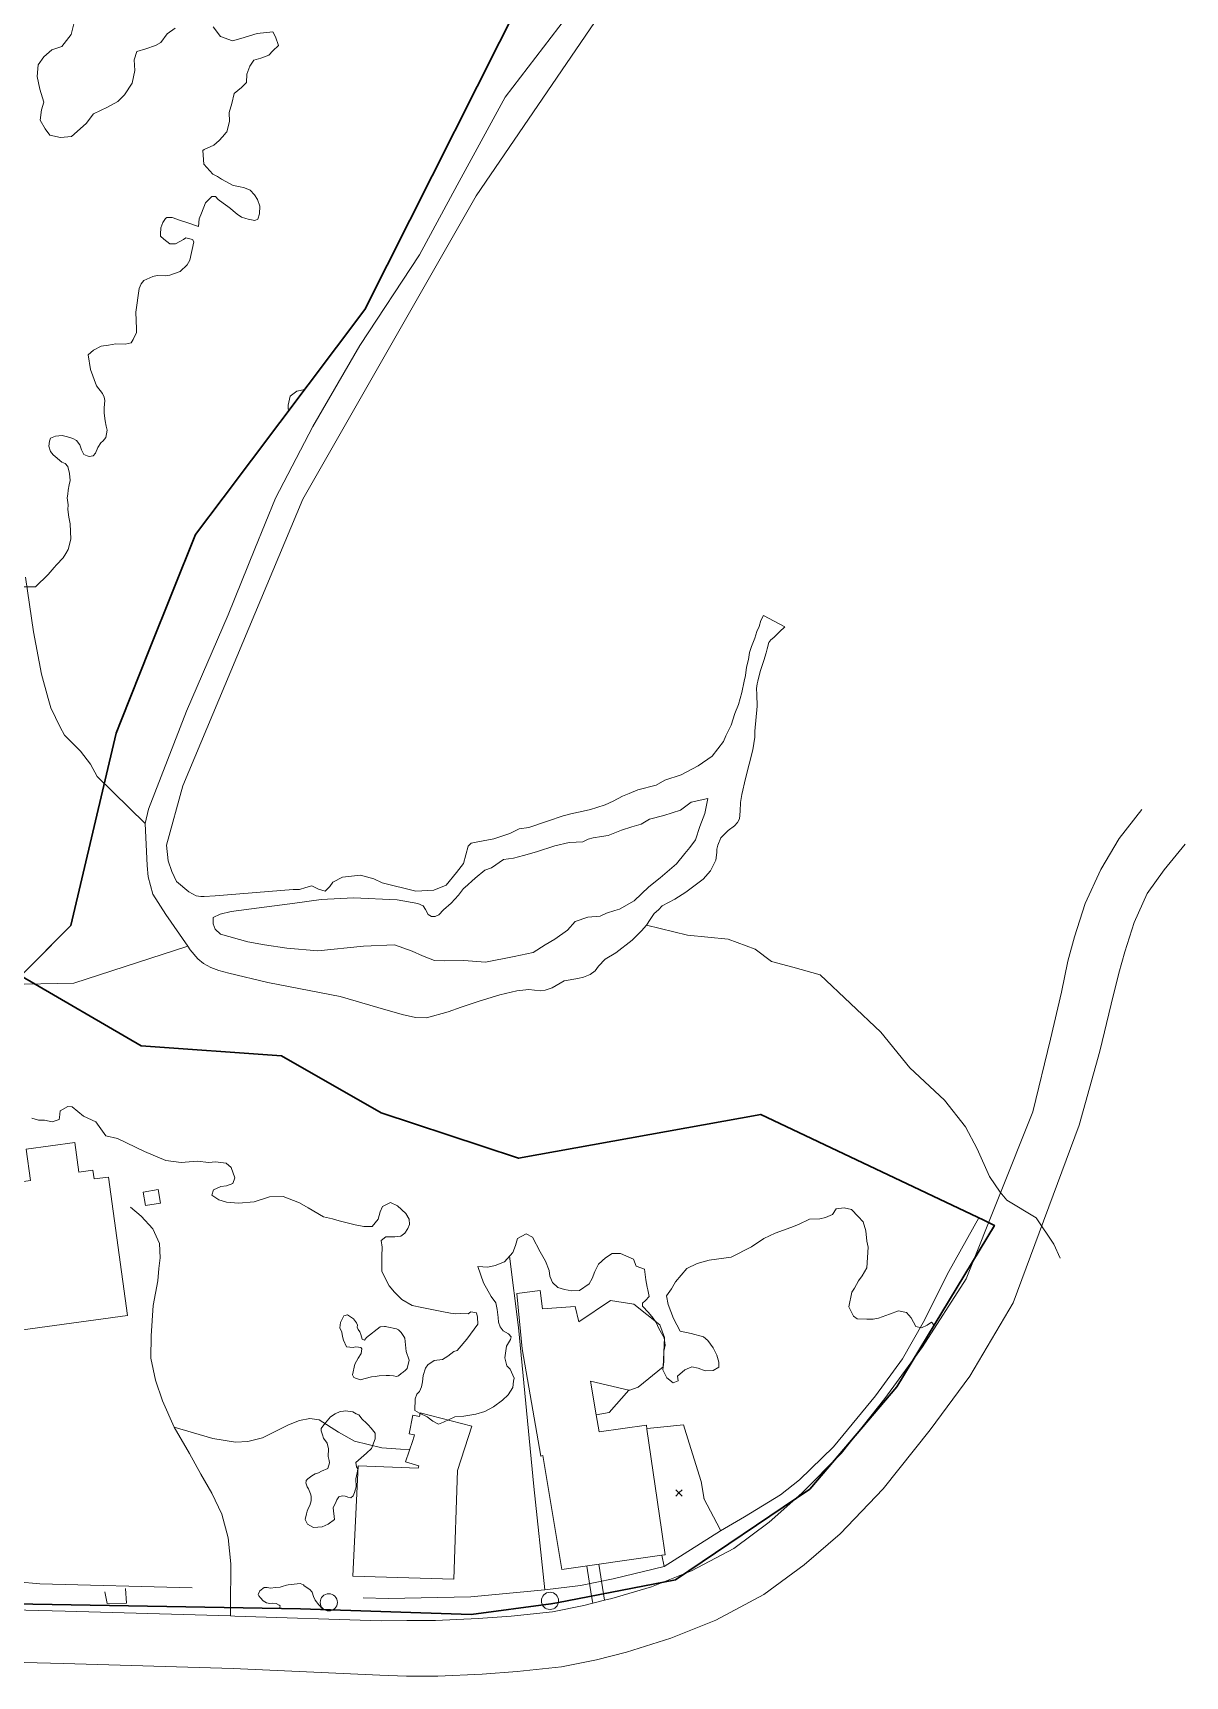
# Model space of a CAD drawing. Header units: metres. Extents: x 4652992 to 4879070, y 2074171 to 2309877.
# Drawn here: x 4653816.7 to 4653920.1, y 2306122.3 to 2306269.7 of the extents above; entities that cross this region are included whole.
import ezdxf

# ---------------------------------------------------------------- set-up
doc = ezdxf.new("R2010")
doc.units = ezdxf.units.M
doc.header["$MEASUREMENT"] = 0
doc.linetypes.add('DGN Style 2', pattern=[66.27138, 39.762828, -26.508552])
doc.linetypes.add('DGN Style 3', pattern=[92.779933, 66.271381, -26.508552])
doc.layers.get('0').update_dxf_attribs({"color": 4, "lineweight": 0})
for name, color, linetype, lineweight in [('Level 1', 2, 'Continuous', 0), ('Level 18', 5, 'Continuous', 0), ('Level 2', 6, 'Continuous', 0), ('Level 20', 30, 'DGN Style 3', 0), ('Level 30', 5, 'Continuous', 0), ('Level 31', 38, 'Continuous', 0), ('Level 35', 4, 'Continuous', 0), ('Level 37', 3, 'Continuous', 0), ('Level 38', 3, 'Continuous', 0), ('Level 40', 1, 'Continuous', 0), ('Level 47', 6, 'Continuous', 0), ('Level 54', 30, 'DGN Style 2', 0), ('Level 61', 4, 'Continuous', 0), ('Level 62', 4, 'Continuous', 0), ('Level 63', 3, 'Continuous', 0)]:
    doc.layers.add(name, color=color, linetype=linetype, lineweight=lineweight)
doc.layers.add('Limite', color=38, linetype='Continuous', lineweight=0, plot=False)

# ---------------------------------------------------------------- blocks, each defined once
blk = doc.blocks.new('POSTE')
at = {"color": 0, "linetype": 'ByBlock', "lineweight": -2}
blk.add_circle((0, 0), 0.770001, dxfattribs=at)
blk = doc.blocks.new('COTA')
at = {"color": 0, "linetype": 'ByBlock', "lineweight": -2, "ltscale": 10}
for p, q in [((0, 0), (-1.419522, -1.408457)), ((-1.408457, 1.419522), (0, 0)), ((1.419522, 1.408457), (0, 0)), ((0, 0), (1.408457, -1.419522))]:
    blk.add_line(p, q, dxfattribs=at)

msp = doc.modelspace()

# ---------------------------------------------------------------- linework, layer by layer
at = {"layer": 'Level 1'}
for points in [[(4653816.014712, 2306220.881716, 1406), (4653816.736513, 2306215.963503, 1405), (4653817.447085, 2306212.170901, 1404), (4653818.030703, 2306209.989321, 1403.56), (4653818.267885, 2306209.143313, 1403.1), (4653819.126101, 2306207.421694, 1403), (4653819.512697, 2306206.680117, 1402.58), (4653820.951723, 2306205.248476, 1402), (4653821.85248, 2306204.087282, 1401), (4653822.446474, 2306202.994692, 1400), (4653826.75168, 2306198.764818, 1397.7028), (4653826.753118, 2306198.763376, 1397.7027)], [(4653908.839407, 2306159.760284, 1399.9444), (4653908.295013, 2306161.010171, 1399.9444), (4653906.682303, 2306163.370703, 1399.9444), (4653904.06987, 2306164.948846, 1399.9444), (4653903.469045, 2306165.66618, 1399.9444), (4653902.515265, 2306167.098919, 1399.9444), (4653901.402682, 2306169.555108, 1399.8444), (4653900.363012, 2306171.548883, 1399.8444), (4653898.472268, 2306173.921934, 1399.6444), (4653895.367521, 2306176.839508, 1399.5444), (4653892.767707, 2306180.048137, 1399.4444), (4653887.328266, 2306185.176657, 1399.3444), (4653884.870163, 2306185.885999, 1399.2444), (4653882.935437, 2306186.384392, 1399.2444), (4653881.496566, 2306187.476293, 1399.1444), (4653879.047408, 2306188.376061, 1399.1444), (4653875.397787, 2306188.733965, 1399.1444), (4653871.740992, 2306189.64459, 1399.0676)], [(4653754.308291, 2306185.523501, 1417.32), (4653764.096499, 2306185.808474, 1417), (4653773.713076, 2306187.197329, 1416), (4653778.616701, 2306187.154116, 1415), (4653782.913088, 2306186.697329, 1414), (4653785.166872, 2306186.48633, 1413), (4653788.305117, 2306185.857729, 1412), (4653790.664675, 2306185.722475, 1411), (4653797.411501, 2306185.755923, 1410), (4653799.256533, 2306185.706911, 1409), (4653803.481509, 2306185.271487, 1408), (4653806.616274, 2306185.062929, 1407), (4653809.791689, 2306184.64551, 1406), (4653814.387881, 2306184.320681, 1405), (4653820.353884, 2306184.422732, 1402.22), (4653830.57625, 2306187.749748, 1397.84)]]:
    msp.add_polyline3d(points, dxfattribs=at)
at = {"layer": 'Level 18', "color": 30}
for points in [[(4653808.911863, 2306128.355648, 1407.2732), (4653819.556471, 2306128.092245, 1406.2732), (4653834.41233, 2306127.656418, 1405.493025), (4653834.789827, 2306127.645344, 1405.4732), (4653847.92042, 2306127.222497, 1404.9732), (4653850.230916, 2306127.241351, 1404.8732), (4653852.808565, 2306127.243348, 1404.7732), (4653856.613389, 2306127.413115, 1404.6732), (4653859.602547, 2306127.637222, 1404.5732), (4653863.298605, 2306128.022134, 1404.4732), (4653866.098404, 2306128.588597, 1404.3732), (4653866.904912, 2306128.790914, 1404.341123), (4653867.958066, 2306129.055103, 1404.299238), (4653868.612744, 2306129.219333, 1404.2732), (4653872.180385, 2306130.2516, 1404.1732), (4653875.76527, 2306131.69874, 1404.0732), (4653879.553796, 2306133.715375, 1403.8732), (4653882.730044, 2306136.062019, 1403.7732), (4653885.683561, 2306138.677146, 1403.6732), (4653889.225608, 2306142.264527, 1403.4732), (4653893.107266, 2306147.154388, 1403.3732), (4653896.504596, 2306151.795784, 1403.0732), (4653900.424065, 2306157.907611, 1402.8578), (4653906.409813, 2306172.901772, 1403.1236), (4653907.987554, 2306179.399761, 1403.3616), (4653908.973246, 2306183.633048, 1403.6333), (4653909.536314, 2306186.41919, 1403.8429), (4653910.14112, 2306188.583521, 1404.0167), (4653911.089791, 2306191.584309, 1404.3492), (4653912.496937, 2306194.64452, 1404.611), (4653914.131626, 2306197.428249, 1404.8301), (4653916.192527, 2306200.026789, 1405.0401)], [(4653920.063503, 2306196.917415, 1405.0401), (4653918.177673, 2306194.619675, 1404.8301), (4653916.668889, 2306192.467339, 1404.611), (4653915.482663, 2306189.887577, 1404.3492), (4653914.646385, 2306187.242306, 1404.0167), (4653914.109142, 2306185.319749, 1403.8429), (4653913.435855, 2306182.548456, 1403.6333), (4653912.414786, 2306178.342313, 1403.3616), (4653910.56397, 2306171.688631, 1403.1236), (4653904.6227, 2306155.748235, 1402.8578), (4653900.731668, 2306149.177581, 1403.0732), (4653897.196266, 2306144.347553, 1403.3732), (4653892.960672, 2306139.060327, 1403.4732), (4653889.096538, 2306135.034253, 1403.6732), (4653885.886143, 2306132.251445, 1403.7732), (4653882.264064, 2306129.575417, 1403.8732), (4653877.950727, 2306127.279424, 1404.0732), (4653873.913256, 2306125.649586, 1404.1732), (4653869.93208, 2306124.397555, 1404.2732), (4653867.230753, 2306123.719913, 1404.3732), (4653864.103655, 2306123.08723, 1404.4732), (4653860.115731, 2306122.671923, 1404.5732), (4653856.987885, 2306122.437418, 1404.6732), (4653853.009173, 2306122.259892, 1404.7732), (4653850.193599, 2306122.252079, 1404.8732), (4653847.791271, 2306122.348611, 1404.9732), (4653834.645276, 2306122.947562, 1405.4732), (4653819.429425, 2306123.39395, 1406.2732), (4653808.768599, 2306123.657754, 1407.2732)]]:
    msp.add_polyline3d(points, dxfattribs=at)
at = {"layer": 'Level 2'}
for points in [[(4653873.499697, 2306280.096499, 1395.32), (4653856.438479, 2306255.075075, 1396.12), (4653840.888918, 2306227.853884, 1396.84), (4653830.133913, 2306202.153933, 1397.56), (4653828.65729, 2306196.820498, 1397.72), (4653828.822512, 2306195.41852, 1397.72), (4653829.125674, 2306194.458681, 1397.74), (4653829.554079, 2306193.548891, 1397.78), (4653830.678286, 2306192.644106, 1397.84), (4653831.337282, 2306192.274294, 1397.84), (4653831.729311, 2306192.203921, 1397.84), (4653832.048708, 2306192.205691, 1397.84), (4653833.02112, 2306192.281496, 1397.84), (4653840.036928, 2306192.842287, 1397.84), (4653840.591874, 2306192.843507, 1397.8778), (4653841.159569, 2306193.027084, 1397.9056), (4653841.704958, 2306193.160516, 1397.9056), (4653842.287663, 2306192.868156, 1397.9056), (4653842.894174, 2306192.693812, 1397.9056), (4653843.318412, 2306193.11306, 1398.1425), (4653843.579777, 2306193.49844, 1398.2056), (4653844.439219, 2306193.951601, 1398.4056), (4653846.054846, 2306194.129731, 1398.5056), (4653847.271625, 2306193.800406, 1398.6056), (4653848.01573, 2306193.440357, 1398.6662), (4653848.026694, 2306193.440092, 1398.6676), (4653851.038014, 2306192.69117, 1398.7676), (4653852.655668, 2306192.78491, 1398.7676), (4653853.754274, 2306193.233053, 1398.9066), (4653854.694555, 2306194.360547, 1398.9676), (4653855.317679, 2306195.159755, 1398.9676), (4653855.715849, 2306196.737378, 1398.9676), (4653855.994795, 2306197.008136, 1398.9676), (4653856.60101, 2306197.118022, 1398.9676), (4653858.024226, 2306197.38414, 1398.9676), (4653859.474627, 2306197.878329, 1398.9676), (4653860.297031, 2306198.273632, 1398.9676), (4653861.162701, 2306198.416796, 1398.9676), (4653862.847936, 2306198.965856, 1399.0676), (4653864.266799, 2306199.438698, 1399.0676), (4653865.051245, 2306199.645991, 1399.0676), (4653865.793236, 2306199.796059, 1399.0676), (4653866.721558, 2306200.006367, 1399.0676), (4653867.26962, 2306200.191077, 1399.0676), (4653868.021702, 2306200.439917, 1399.0676), (4653868.742704, 2306200.762566, 1399.0676), (4653869.573415, 2306201.224407, 1399.0676), (4653870.188216, 2306201.449643, 1399.1676), (4653870.948371, 2306201.77721, 1399.2697), (4653872.586202, 2306202.211483, 1399.3676), (4653873.384763, 2306202.653702, 1399.4676), (4653874.848795, 2306203.137166, 1399.4676), (4653876.372371, 2306203.951828, 1399.4676), (4653877.62868, 2306204.801701, 1399.4676), (4653878.649006, 2306206.106502, 1399.4676), (4653878.863285, 2306206.616083, 1399.4676), (4653879.337625, 2306207.57637, 1399.4676), (4653879.643941, 2306208.628851, 1399.4676), (4653879.9841, 2306209.437292, 1399.4676), (4653880.278469, 2306210.50577, 1399.4676), (4653880.503772, 2306211.544978, 1399.4676), (4653880.602816, 2306212.037328, 1399.4676), (4653880.716081, 2306212.788173, 1399.5676), (4653880.870814, 2306213.48585, 1399.5676), (4653880.977842, 2306214.101676, 1399.5676), (4653881.148347, 2306214.643843, 1399.5676), (4653881.44115, 2306215.38597, 1399.6676), (4653881.628017, 2306215.984385, 1399.6676), (4653881.855336, 2306216.454571, 1399.6676), (4653882.001103, 2306216.972683, 1399.6676), (4653882.21943, 2306217.419834, 1399.6676), (4653884.130743, 2306216.396944, 1399.6676), (4653883.653699, 2306215.957915, 1399.6676), (4653883.143457, 2306215.461246, 1399.6676), (4653882.886263, 2306215.256306, 1399.6676), (4653882.703723, 2306214.993037, 1399.6676), (4653882.558688, 2306214.451614, 1399.5676), (4653882.463221, 2306214.084412, 1399.5676), (4653882.259841, 2306213.395525, 1399.5676), (4653881.92779, 2306212.389178, 1399.5676), (4653881.72028, 2306211.537515, 1399.4676), (4653881.670445, 2306211.289784, 1399.4676), (4653881.608132, 2306210.872621, 1399.4676), (4653881.632947, 2306210.351518, 1399.4676), (4653881.657675, 2306209.292872, 1399.4676), (4653881.441498, 2306207.036463, 1399.4676), (4653881.441407, 2306206.498833, 1399.4676), (4653881.279347, 2306205.370806, 1399.4676), (4653880.610609, 2306202.79824, 1399.4676), (4653880.278242, 2306201.360775, 1399.4676), (4653880.178466, 2306200.649824, 1399.4676), (4653880.132638, 2306199.884691, 1399.4676), (4653880.065857, 2306199.194825, 1399.3676), (4653879.891402, 2306198.864908, 1399.3676), (4653879.633907, 2306198.552095, 1399.3676), (4653879.052527, 2306198.133837, 1399.3676), (4653878.400488, 2306197.471855, 1399.3676), (4653878.146508, 2306196.819916, 1399.2676), (4653878.050888, 2306196.452119, 1399.2676), (4653878.034189, 2306196.154161, 1399.2676), (4653877.942628, 2306195.484096, 1399.2676), (4653877.464741, 2306194.50608, 1399.2676), (4653876.824201, 2306193.760821, 1399.1676), (4653876.092978, 2306193.243968, 1399.1676), (4653875.270313, 2306192.595201, 1399.1676), (4653874.288668, 2306191.984333, 1399.0676), (4653873.129372, 2306191.383292, 1399.0676), (4653872.796863, 2306191.021024, 1399.0676), (4653872.426976, 2306190.688002, 1399.0676), (4653872.061137, 2306190.160245, 1399.0676), (4653871.740992, 2306189.64459, 1399.0676), (4653871.292057, 2306189.133944, 1399.0676), (4653870.452422, 2306188.294515, 1399.0676), (4653868.989425, 2306187.152726, 1399.0676), (4653868.01483, 2306186.582198, 1398.9676), (4653867.432716, 2306185.947997, 1398.9676), (4653867.112505, 2306185.539915, 1398.9676), (4653866.675997, 2306185.198937, 1398.9676), (4653866.069222, 2306184.979321, 1398.9676), (4653865.570555, 2306184.866716, 1398.9676), (4653864.336417, 2306184.647288, 1398.9676), (4653863.255674, 2306184.008208, 1398.9676), (4653862.62814, 2306183.792884, 1398.9676), (4653862.187719, 2306183.754485, 1398.9676), (4653861.174132, 2306183.877543, 1398.9676), (4653860.085557, 2306183.735872, 1398.9676), (4653858.568935, 2306183.402377, 1398.9676), (4653856.72393, 2306182.834929, 1398.9676), (4653855.099131, 2306182.286685, 1398.9676), (4653853.946337, 2306181.859629, 1398.9676), (4653851.997886, 2306181.313733, 1398.9676), (4653851.009216, 2306181.345435, 1398.9676), (4653849.79515, 2306181.623262, 1398.7676), (4653847.631585, 2306182.264279, 1398.7676), (4653844.241741, 2306183.247637, 1398.6676), (4653838.838021, 2306184.2972, 1397.9676), (4653837.767519, 2306184.502688, 1397.84), (4653834.253725, 2306185.322329, 1397.84), (4653833.353701, 2306185.573122, 1397.84), (4653832.629275, 2306185.832522, 1397.84), (4653831.97748, 2306186.201113, 1397.84), (4653831.466494, 2306186.621279, 1397.84), (4653830.79468, 2306187.436098, 1397.84), (4653830.57625, 2306187.749748, 1397.84), (4653828.598879, 2306190.589113, 1397.84), (4653827.444887, 2306192.430483, 1397.84), (4653827.001711, 2306193.967898, 1397.84), (4653826.912722, 2306194.989077, 1397.84), (4653826.749697, 2306198.748293, 1397.7027), (4653826.752992, 2306198.762818, 1397.7027), (4653826.753118, 2306198.763376, 1397.7027), (4653827.041689, 2306200.035525, 1397.7027), (4653830.447695, 2306208.848086, 1397.3949), (4653834.200503, 2306217.483095, 1397.169), (4653836.595522, 2306223.416323, 1397.0286), (4653838.456484, 2306227.959109, 1396.9095), (4653841.798281, 2306234.392519, 1396.7363), (4653845.996279, 2306241.655276, 1396.5251), (4653851.353884, 2306249.798708, 1396.3168), (4653854.757509, 2306256.04529, 1396.0493), (4653859.05469, 2306263.945132, 1395.9126), (4653865.239077, 2306272.021303, 1395.6314)], [(4653854.865706, 2306192.343523, 1398.9056), (4653854.208648, 2306191.609913, 1398.9056), (4653853.528448, 2306191.001776, 1398.9056), (4653853.10443, 2306190.582216, 1398.9056), (4653852.77844, 2306190.408028, 1398.9056), (4653852.438698, 2306190.405701, 1398.9056), (4653852.136422, 2306190.58881, 1398.9056), (4653851.91594, 2306191.053312, 1398.7056), (4653851.688232, 2306191.365974, 1398.7056), (4653851.220669, 2306191.578037, 1398.7676), (4653849.350203, 2306191.899359, 1398.7676), (4653845.428882, 2306192.081661, 1398.5676), (4653842.533115, 2306191.943825, 1397.9676), (4653840.174685, 2306191.603884, 1397.84), (4653834.459475, 2306190.8725, 1397.84), (4653833.488711, 2306190.6225, 1397.84), (4653832.848513, 2306190.321474, 1397.84), (4653832.837527, 2306190.156924, 1397.84), (4653832.8407, 2306189.771914, 1397.84), (4653833.039309, 2306189.275698, 1397.84), (4653833.500124, 2306188.821902, 1397.84), (4653835.954714, 2306188.146914, 1397.84), (4653837.450686, 2306187.865114, 1397.84), (4653839.459902, 2306187.575686, 1397.84), (4653842.239427, 2306187.341541, 1397.9676), (4653846.323483, 2306187.753284, 1398.6676), (4653849.109193, 2306187.875371, 1398.7676), (4653850.717673, 2306187.317013, 1398.7676), (4653851.626577, 2306186.879103, 1398.9676), (4653852.707674, 2306186.463831, 1398.9676), (4653853.605408, 2306186.445053, 1398.9676), (4653855.350207, 2306186.456727, 1398.9676), (4653857.279064, 2306186.334329, 1398.9676), (4653859.855816, 2306186.824825, 1398.9676), (4653861.569648, 2306187.193819, 1398.9676), (4653862.640131, 2306187.870419, 1398.9676), (4653863.507566, 2306188.383363, 1398.9676), (4653864.631547, 2306189.19865, 1398.9676), (4653865.338135, 2306189.968463, 1398.9676), (4653866.474337, 2306190.346451, 1399.0676), (4653867.581096, 2306190.446172, 1399.0676), (4653868.147125, 2306190.723699, 1399.0676), (4653868.896745, 2306190.970616, 1399.0676), (4653869.321597, 2306191.065408, 1399.0676), (4653870.640178, 2306191.809667, 1399.0676), (4653871.932277, 2306193.08287, 1399.0676), (4653872.955883, 2306193.879881, 1399.0676), (4653874.43581, 2306195.129179, 1399.0676), (4653875.185915, 2306196.058477, 1399.1676), (4653875.616009, 2306196.602237, 1399.2676), (4653876.134897, 2306197.30401, 1399.2676), (4653876.520012, 2306198.484975, 1399.3676), (4653876.969979, 2306199.657207, 1399.4676), (4653877.24222, 2306201.010734, 1399.4676), (4653877.243381, 2306201.01523, 1399.4676), (4653875.744907, 2306200.685282, 1399.4676), (4653874.793906, 2306199.951979, 1399.4676), (4653873.294321, 2306199.480448, 1399.3676), (4653872.003071, 2306199.138072, 1399.2697), (4653871.260915, 2306198.691381, 1399.1676), (4653870.402192, 2306198.455194, 1399.0676), (4653869.491139, 2306198.152745, 1399.0676), (4653868.295976, 2306197.684903, 1399.0676), (4653867.692142, 2306197.583071, 1399.0676), (4653866.942739, 2306197.469433, 1399.0676), (4653866.490093, 2306197.366888, 1399.0676), (4653866.008493, 2306197.119653, 1399.0676), (4653865.41046, 2306197.102502, 1399.0676), (4653864.795063, 2306197.061479, 1399.0676), (4653863.507106, 2306196.749004, 1399.0676), (4653861.869543, 2306196.215476, 1398.9676), (4653860.695764, 2306195.888842, 1398.9676), (4653859.791006, 2306195.664868, 1398.9676), (4653858.893753, 2306195.544337, 1398.9676), (4653857.811727, 2306194.780482, 1398.9676), (4653857.22436, 2306194.56065, 1398.9676), (4653856.344641, 2306193.871928, 1398.9676), (4653855.428218, 2306193.01213, 1398.9676), (4653855.312244, 2306192.935517, 1398.9676), (4653854.865706, 2306192.343523, 1398.9056)]]:
    msp.add_polyline3d(points, dxfattribs=at)
at = {"layer": 'Level 20', "linetype": 'Continuous'}
for points in [[(4653834.41233, 2306127.656418, 1405.493025), (4653834.416126, 2306128.394701, 1405.531057), (4653834.436375, 2306132.332341, 1405.7339), (4653834.191682, 2306134.655248, 1405.7839), (4653833.632468, 2306136.792832, 1405.7839), (4653832.738953, 2306138.676348, 1405.9339), (4653831.737504, 2306140.372944, 1406.0339), (4653830.710674, 2306142.234899, 1406.0339), (4653829.346814, 2306144.582348, 1406.1339), (4653828.297802, 2306146.942362, 1406.1339), (4653827.673234, 2306148.803561, 1406.1839), (4653827.249622, 2306150.785833, 1406.1839), (4653827.285519, 2306152.796039, 1406.1839), (4653827.465454, 2306155.517082, 1406.1839), (4653827.873967, 2306157.737481, 1406.1839), (4653827.971256, 2306158.828559, 1406.1839), (4653828.084113, 2306159.792869, 1406.1839), (4653828.025987, 2306161.079988, 1406.1339), (4653827.426919, 2306162.397424, 1406.1339), (4653826.376198, 2306163.520256, 1406.1339), (4653825.427852, 2306164.333799, 1406.1339)], [(4653829.346814, 2306144.582348, 1406.133895), (4653832.821922, 2306143.561374, 1406.083895), (4653834.852212, 2306143.237403, 1405.933895), (4653835.964637, 2306143.318508, 1405.783894), (4653837.279323, 2306143.638381, 1405.583895), (4653839.615101, 2306144.806095, 1405.383895), (4653840.592115, 2306145.197132, 1405.183895), (4653841.509662, 2306145.359974, 1405.183895), (4653842.372446, 2306145.251622, 1405.183895), (4653844.109704, 2306144.142809, 1404.983894), (4653845.535586, 2306143.338707, 1404.583895), (4653847.976266, 2306142.74628, 1404.133895), (4653849.650903, 2306142.611138, 1404.133895), (4653850.478954, 2306142.5828, 1404.133895)]]:
    msp.add_polyline3d(points, dxfattribs=at)
at = {"layer": 'Level 30', "color": 1}
for points in [[(4653820.427361, 2306170.14505, 1407.9466), (4653820.797516, 2306167.475958, 1408.6466), (4653822.057805, 2306167.650738, 1408.3466), (4653822.176849, 2306166.871483, 1408.3466), (4653823.447225, 2306167.019267, 1408.4466), (4653825.158257, 2306154.614412, 1408.6466), (4653813.550402, 2306153.013313, 1408.6466), (4653811.404354, 2306166.018681, 1408.9466), (4653816.458103, 2306166.719546, 1408.8466), (4653816.06691, 2306169.540333, 1407.8466), (4653820.427361, 2306170.14505, 1407.9466)], [(4653862.181668, 2306156.868224, 1404.246634), (4653862.413502, 2306155.212963, 1404.546634), (4653865.329804, 2306155.435939, 1404.346634), (4653865.652774, 2306154.047161, 1404.346634), (4653868.502652, 2306155.949123, 1404.146634), (4653870.610325, 2306155.633505, 1404.246634), (4653872.920338, 2306153.774568, 1404.446634), (4653873.353775, 2306152.633276, 1404.446634), (4653873.219611, 2306150.016892, 1404.446634), (4653870.985283, 2306148.195943, 1404.446634), (4653870.232925, 2306147.901064, 1404.446634), (4653870.147573, 2306147.92125, 1404.463574), (4653866.705946, 2306148.735207, 1405.146634), (4653867.216689, 2306145.694149, 1405.213177), (4653867.473487, 2306144.165127, 1405.246634), (4653871.719585, 2306144.781298, 1405.046634), (4653871.772102, 2306144.419403, 1405.074641), (4653873.079816, 2306135.407811, 1405.772049), (4653873.081286, 2306135.397681, 1405.772833), (4653873.407182, 2306133.151904, 1405.946634), (4653873.335924, 2306133.141563, 1405.942018), (4653873.104539, 2306133.107986, 1405.92703), (4653873.104504, 2306133.107981, 1405.927028), (4653864.144582, 2306131.807764, 1405.346634), (4653862.429713, 2306142.052815, 1406.046634), (4653862.239212, 2306142.002362, 1406.046634), (4653860.570847, 2306151.613484, 1406.146634), (4653860.104795, 2306156.57734, 1404.246634), (4653862.181668, 2306156.868224, 1404.246634)], [(4653851.43342, 2306145.879644, 1405.2466), (4653856.044461, 2306144.680418, 1405.5466), (4653854.766998, 2306140.717194, 1405.7466), (4653854.45231, 2306130.940254, 1406.5466), (4653845.392948, 2306131.231846, 1406.5466), (4653845.87465, 2306141.122355, 1405.7466), (4653851.242078, 2306140.90963, 1405.9339), (4653851.305246, 2306141.127835, 1405.3839), (4653850.101194, 2306141.471834, 1405.3839), (4653850.754128, 2306143.392068, 1405.6143), (4653850.857996, 2306143.697536, 1405.650952), (4653850.926998, 2306143.900467, 1405.6753), (4653850.44515, 2306143.991045, 1404.6466), (4653850.761227, 2306145.672482, 1404.8466), (4653851.348385, 2306145.562108, 1405.2466), (4653851.43342, 2306145.879644, 1405.2466)]]:
    msp.add_polyline3d(points, dxfattribs=at)
at = {"layer": 'Level 31', "elevation": 1406.8839, "flags": 128}
msp.add_lwpolyline([(4653828.110712, 2306164.706209), (4653826.778953, 2306164.478902), (4653826.562377, 2306165.681137), (4653827.911766, 2306165.911453), (4653828.110712, 2306164.706209)], dxfattribs=at)
at = {"layer": 'Level 35'}
for p, q in [((4653873.315627, 2306132.088032, 1405.746634), (4653873.104539, 2306133.107986, 1405.746634)), ((4653865.809279, 2306130.373503, 1405.746634), (4653862.602701, 2306129.988442, 1405.746634))]:
    msp.add_line(p, q, dxfattribs=at)
at = {"layer": 'Level 35', "flags": 128}
for points, elevation in [([(4653867.216689, 2306145.694149), (4653868.395071, 2306145.919546), (4653870.147573, 2306147.92125)], 1403.633895), ([(4653878.384318, 2306135.299621), (4653878.331361, 2306135.40201), (4653876.88848, 2306138.191675)], 1405.746634), ([(4653873.315627, 2306132.088032), (4653873.315595, 2306132.088025), (4653868.733108, 2306130.997539)], 1405.746634)]:
    msp.add_lwpolyline(points, dxfattribs=dict(at, elevation=elevation))
at = {"layer": 'Level 37', "extrusion": (-0.0559545406583816, 0.6048484727324455, 0.7943723399092756), "elevation": 1135571.143453, "flags": 128}
msp.add_lwpolyline([(-4846494.375952, -1482737.557572), (-4846501.791011, -1482736.899062), (-4846508.443286, -1482736.899062)], dxfattribs=at)
at = {"layer": 'Level 37'}
msp.add_polyline3d([(4653830.972381, 2306130.164753, 1407.2466), (4653817.28672, 2306130.533923, 1407.9466), (4653813.2544, 2306130.880988, 1408.5466), (4653811.121814, 2306131.474133, 1409.8466), (4653811.215788, 2306132.728078, 1410.1466), (4653813.912073, 2306138.162725, 1409.9466), (4653813.313471, 2306149.121441, 1410.3466), (4653810.760789, 2306158.505337, 1411.5466), (4653806.824495, 2306165.466833, 1411.6466), (4653804.724574, 2306168.496962, 1411.7466), (4653802.083647, 2306171.117333, 1412.9466), (4653796.239721, 2306164.719345, 1414.6466), (4653801.102692, 2306155.267019, 1413.2466), (4653802.139953, 2306153.30006, 1413.2466)], dxfattribs=at)
at = {"layer": 'Level 38'}
for p, q in [((4653868.733108, 2306130.997539, 1405.746634), (4653865.809279, 2306130.373503, 1405.746634)), ((4653848.546991, 2306129.213485, 1405.346634), (4653846.300607, 2306129.266764, 1405.746634))]:
    msp.add_line(p, q, dxfattribs=at)
at = {"layer": 'Level 38', "elevation": 1405.746634, "flags": 128}
msp.add_lwpolyline([(4653873.315627, 2306132.088032), (4653878.384297, 2306135.299607), (4653878.384318, 2306135.299621)], dxfattribs=at)
at = {"layer": 'Level 38'}
for points in [[(4653878.384318, 2306135.299621, 1405.746634), (4653880.533865, 2306136.539227, 1405.446634), (4653883.761363, 2306138.520866, 1404.946634), (4653885.462406, 2306139.873485, 1404.746634), (4653888.504768, 2306142.834499, 1404.546634), (4653892.280818, 2306147.394392, 1405.046634), (4653894.711499, 2306150.716366, 1405.246634), (4653896.55672, 2306153.982703, 1405.246634), (4653898.858235, 2306158.575168, 1404.846634), (4653901.551696, 2306163.369631, 1404.601351)], [(4653862.602701, 2306129.988442, 1405.746634), (4653861.611036, 2306139.260544, 1405.746634), (4653860.249356, 2306153.537095, 1404.746634), (4653859.431946, 2306159.930537, 1403.444751)]]:
    msp.add_polyline3d(points, dxfattribs=at)
at = {"layer": 'Level 40', "color": 3}
for points in [[(4653859.976813, 2306271.740602, 1406.746708), (4653849.281392, 2306250.477145, 1406.928832), (4653846.4637, 2306244.8754, 1406.976813), (4653841.065024, 2306237.712632, 1407.045445), (4653840.364616, 2306237.547598, 1406.7466), (4653839.745404, 2306237.123668, 1406.5466), (4653839.577965, 2306236.297609, 1406.5466), (4653839.566331, 2306235.955807, 1406.5466), (4653839.735975, 2306235.949323, 1406.5466), (4653831.2542, 2306224.6962, 1406.8432), (4653831.254192, 2306224.69618, 1406.843201), (4653831.254187, 2306224.696173, 1406.843201), (4653827.147486, 2306214.400774, 1407.076553), (4653825.06173, 2306209.171551, 1407.195076), (4653824.1462, 2306206.8763, 1407.2471), (4653820.0908, 2306189.619, 1407.6202), (4653816.625471, 2306186.141187, 1407.72362)], [(4653815.836873, 2306220.015256, 1412.1466), (4653816.911515, 2306220.014467, 1410.0466), (4653818.04819, 2306221.0939, 1410.0466), (4653818.578197, 2306221.727131, 1410.0466), (4653818.798972, 2306221.967193, 1410.0466), (4653819.38398, 2306222.589076, 1410.0466), (4653819.638163, 2306222.993536, 1410.0466), (4653819.82618, 2306223.354506, 1410.0466), (4653820.070551, 2306224.274776, 1410.0466), (4653820.007733, 2306225.65776, 1410.0466), (4653819.899036, 2306226.250934, 1410.0466), (4653819.812619, 2306226.953655, 1410.0466), (4653819.835563, 2306227.348472, 1410.0466), (4653819.738014, 2306227.99635, 1410.0466), (4653819.804834, 2306228.325043, 1410.0466), (4653819.83641, 2306228.670225, 1409.9466), (4653819.936651, 2306229.163318, 1409.9466), (4653820.014615, 2306229.546823, 1409.9466), (4653819.972071, 2306230.183385, 1409.9466), (4653819.808361, 2306230.787755, 1409.9466), (4653819.577834, 2306231.063421, 1409.9466), (4653819.258886, 2306231.186053, 1409.9466), (4653818.676702, 2306231.705194, 1409.9466), (4653818.478935, 2306231.859976, 1409.9466), (4653818.248441, 2306232.13561, 1409.9466), (4653818.11752, 2306232.619021, 1409.9466), (4653818.151626, 2306233.068496, 1409.9466), (4653818.262328, 2306233.33104, 1409.9466), (4653818.703074, 2306233.525753, 1409.9466), (4653819.286571, 2306233.577014, 1409.9466), (4653819.781658, 2306233.475271, 1409.9466), (4653820.265621, 2306233.318755, 1409.9466), (4653820.573423, 2306233.141379, 1409.9466), (4653820.891709, 2306232.733598, 1409.9466), (4653821.033825, 2306232.304947, 1409.9466), (4653821.230964, 2306231.864972, 1409.9466), (4653821.549933, 2306231.742346, 1409.9466), (4653821.714987, 2306231.708421, 1409.9466), (4653822.067364, 2306231.750129, 1409.9466), (4653822.288085, 2306231.990097, 1409.9466), (4653822.509445, 2306232.515254, 1409.9466), (4653822.763553, 2306232.919539, 1409.9466), (4653822.973131, 2306233.104718, 1409.9466), (4653823.204969, 2306233.399444, 1409.9466), (4653823.338532, 2306234.05671, 1409.9466), (4653823.240263, 2306234.419244, 1409.9466), (4653823.164257, 2306234.891302, 1409.9466), (4653823.077759, 2306235.593706, 1409.9466), (4653823.056772, 2306236.054419, 1409.9466), (4653823.135313, 2306236.722859, 1409.9466), (4653823.080938, 2306237.019257, 1409.9466), (4653822.916546, 2306237.338246, 1409.9466), (4653822.373339, 2306238.044813, 1410.2466), (4653821.850531, 2306239.509382, 1410.3466), (4653821.618838, 2306240.822907, 1411.3466), (4653822.102919, 2306241.235623, 1411.3466), (4653822.806504, 2306241.603266, 1411.3466), (4653823.45458, 2306241.697814, 1411.3466), (4653824.102664, 2306241.792363, 1411.3466), (4653824.959187, 2306241.787228, 1411.3466), (4653825.497527, 2306241.904312, 1411.3466), (4653825.673879, 2306242.209499, 1411.3466), (4653825.971692, 2306242.831121, 1411.3466), (4653825.979754, 2306243.149224, 1411.0466), (4653825.901068, 2306244.636262, 1410.6466), (4653826.203595, 2306246.779774, 1409.8466), (4653826.402577, 2306247.195057, 1409.8466), (4653826.634318, 2306247.489588, 1409.8466), (4653827.449469, 2306247.835466, 1409.8466), (4653827.812863, 2306247.931953, 1409.8466), (4653828.550197, 2306247.894727, 1409.8466), (4653828.968608, 2306247.979932, 1409.8466), (4653829.886637, 2306248.285576, 1410.4466), (4653830.525604, 2306248.894924, 1410.4466), (4653830.745855, 2306249.31825, 1410.3466), (4653831.107241, 2306250.970277, 1409.3466), (4653830.98145, 2306251.171401, 1408.4466), (4653830.398503, 2306251.321749, 1408.6466), (4653830.190741, 2306251.153656, 1408.9466), (4653829.463389, 2306250.776039, 1409.0466), (4653828.96928, 2306250.794219, 1409.2466), (4653828.419313, 2306251.192251, 1409.2466), (4653828.133503, 2306251.479056, 1409.2466), (4653828.111833, 2306251.654647, 1409.2466), (4653828.168052, 2306252.213596, 1409.2466), (4653828.323243, 2306252.695187, 1409.2466), (4653828.566276, 2306253.044668, 1409.2466), (4653828.698628, 2306253.131621, 1409.2466), (4653829.161283, 2306253.150861, 1409.2466), (4653829.909765, 2306252.883333, 1409.2466), (4653830.394127, 2306252.726992, 1409.2466), (4653831.525191, 2306252.347032, 1408.6466), (4653831.590184, 2306253.029063, 1408.1466), (4653831.810396, 2306253.538805, 1407.8466), (4653832.153508, 2306254.467695, 1407.6466), (4653832.728831, 2306255.035974, 1407.6466), (4653833.071145, 2306255.023001, 1407.6466), (4653833.302538, 2306254.746847, 1407.6466), (4653833.754726, 2306254.425434, 1407.6466), (4653834.151733, 2306254.115322, 1407.6466), (4653834.405442, 2306253.948949, 1407.6466), (4653834.648011, 2306253.727667, 1407.6466), (4653834.989847, 2306253.428846, 1407.6466), (4653835.398041, 2306253.173606, 1407.6466), (4653835.773329, 2306253.03949, 1407.6466), (4653835.994149, 2306252.994227, 1407.6466), (4653836.601417, 2306252.86975, 1407.6466), (4653836.855669, 2306252.989213, 1407.6466), (4653837.011141, 2306253.472068, 1407.6466), (4653837.03441, 2306254.153566, 1407.6466), (4653836.814584, 2306254.770478, 1407.6466), (4653836.550208, 2306255.167759, 1407.6466), (4653836.175441, 2306255.587648, 1407.6466), (4653835.645727, 2306255.810555, 1407.6466), (4653835.148943, 2306255.912353, 1407.6466), (4653834.65217, 2306256.014148, 1407.6466), (4653833.581817, 2306256.590598, 1407.5466), (4653833.228851, 2306256.834474, 1407.5466), (4653832.809549, 2306257.034755, 1407.5466), (4653832.016123, 2306257.940662, 1407.5466), (4653831.919078, 2306259.161229, 1407.5466), (4653832.030133, 2306259.238392, 1407.6466), (4653832.914173, 2306259.628931, 1407.6466), (4653833.400767, 2306260.043715, 1407.6466), (4653833.699512, 2306260.382647, 1407.6466), (4653834.009394, 2306260.776449, 1407.6466), (4653834.061823, 2306260.816136, 1407.8733), (4653834.065561, 2306260.831024, 1408.1), (4653834.325752, 2306261.76216, 1408.35), (4653834.296613, 2306262.556469, 1408.7), (4653834.510866, 2306263.359964, 1409.05), (4653834.748157, 2306264.277625, 1409.4), (4653835.397871, 2306264.804221, 1409.4), (4653835.853163, 2306265.263968, 1409.7), (4653835.880177, 2306265.990489, 1410), (4653836.150044, 2306266.726395, 1410.3), (4653836.488954, 2306267.259867, 1410.65), (4653837.115656, 2306267.434711, 1411), (4653837.858905, 2306267.700367, 1411.75), (4653838.210471, 2306268.086367, 1413.35), (4653838.71867, 2306268.59138, 1414), (4653838.43329, 2306269.367901, 1414.7), (4653838.216383, 2306269.788786, 1415.3), (4653836.805732, 2306269.663535, 1415.65), (4653835.32726, 2306269.196702, 1416), (4653834.570412, 2306268.995659, 1416), (4653833.516631, 2306269.389173, 1416), (4653832.847652, 2306270.249549, 1416.65)], [(4653829.424365, 2306270.120423, 1416.65), (4653828.725062, 2306269.611804, 1416.65), (4653828.151148, 2306268.840528, 1416.65), (4653827.681271, 2306268.581181, 1416.65), (4653826.803335, 2306268.291211, 1416.25), (4653826.003507, 2306268.051819, 1415.8), (4653825.751903, 2306267.283908, 1415.35), (4653825.820837, 2306266.330209, 1414.9), (4653825.588839, 2306265.189142, 1414.9), (4653824.897787, 2306264.14197, 1414.9), (4653824.299525, 2306263.551235, 1414.9), (4653823.356979, 2306263.030984, 1414.9), (4653822.104327, 2306262.455353, 1414.9), (4653821.447972, 2306261.579255, 1414.9), (4653820.136542, 2306260.421164, 1414.9), (4653819.160477, 2306260.323874, 1414.9), (4653818.185142, 2306260.523684, 1414.9), (4653817.761736, 2306261.085991, 1414.9), (4653817.327453, 2306261.888267, 1414.9), (4653817.455947, 2306262.812974, 1414.9), (4653817.662913, 2306263.498797, 1415.2), (4653817.308861, 2306264.654959, 1415.5), (4653817.059916, 2306265.780816, 1415.85), (4653817.154122, 2306266.829479, 1415.85), (4653817.660075, 2306267.556482, 1415.85), (4653818.383486, 2306268.179621, 1415.85), (4653819.277284, 2306268.475674, 1416.2), (4653820.101693, 2306269.56356, 1416.5), (4653820.378872, 2306270.63265, 1416.5)], [(4653815.5941, 2306185.1061, 1407.7544), (4653820.835747, 2306182.050683, 1407.882102), (4653826.385104, 2306178.815865, 1408.017292), (4653831.646514, 2306178.436984, 1408.128313), (4653838.9778, 2306177.909, 1408.283), (4653843.492929, 2306175.336644, 1408.392407), (4653847.920753, 2306172.813955, 1408.499692), (4653853.189742, 2306171.06953, 1408.616539), (4653859.395762, 2306169.014806, 1408.754158), (4653860.259046, 2306168.728969, 1408.773299), (4653869.331251, 2306170.367567, 1408.967358), (4653881.9839, 2306172.6528, 1409.238), (4653896.681916, 2306165.679906, 1409.580469), (4653901.992264, 2306163.160609, 1409.704187), (4653902.953453, 2306162.704555, 1409.726581), (4653897.551479, 2306153.755808, 1409.9466), (4653897.316804, 2306154.01156, 1409.9466), (4653896.918532, 2306153.749399, 1409.9466), (4653896.409577, 2306153.510148, 1409.9466), (4653895.911522, 2306153.613249, 1409.9466), (4653895.49063, 2306154.389562, 1409.9466), (4653895.069897, 2306154.878655, 1409.9466), (4653894.350563, 2306155.027544, 1409.9466), (4653893.542905, 2306154.735296, 1409.9466), (4653892.54717, 2306154.367125, 1409.9466), (4653892.071396, 2306154.293326, 1409.9466), (4653891.496018, 2306154.297577, 1409.9466), (4653890.646293, 2306154.300382, 1409.5466), (4653890.291941, 2306154.546131, 1409.5466), (4653889.882095, 2306155.377978, 1409.5466), (4653890.147446, 2306156.702033, 1409.5466), (4653890.390898, 2306157.053825, 1409.5466), (4653890.756027, 2306157.725138, 1409.5466), (4653891.076928, 2306158.175781, 1409.5466), (4653891.508439, 2306158.890758, 1409.5466), (4653891.626206, 2306160.74924, 1411.0466), (4653891.490103, 2306161.289376, 1411.4466), (4653891.399853, 2306162.218843, 1411.9466), (4653891.166314, 2306163.004931, 1412.4466), (4653890.716341, 2306163.496877, 1412.5466), (4653890.116232, 2306164.131328, 1412.8466), (4653889.455616, 2306164.267936, 1412.8466), (4653888.744362, 2306164.183921, 1413.0466), (4653888.407705, 2306163.680064, 1413.2466), (4653887.780635, 2306163.410129, 1413.2466), (4653887.296565, 2306163.281888, 1413.2466), (4653886.372404, 2306163.24467, 1413.2466), (4653885.360312, 2306162.768928, 1413.2466), (4653884.678241, 2306162.510375, 1413.2466), (4653883.274001, 2306161.997685, 1413.7466), (4653882.26271, 2306161.52232, 1413.7466), (4653881.141487, 2306160.784441, 1413.7466), (4653879.316447, 2306159.848947, 1414.0466), (4653877.365201, 2306159.567638, 1414.4466), (4653876.272175, 2306159.28047, 1414.8466), (4653875.351739, 2306158.84441, 1415.1466), (4653874.335767, 2306157.631612, 1415.2466), (4653873.984718, 2306157.021161, 1415.2466), (4653873.519597, 2306156.374738, 1414.6466), (4653873.66153, 2306155.598941, 1413.6466), (4653874.149031, 2306154.340819, 1411.5466), (4653874.757418, 2306153.216069, 1408.7466), (4653875.745049, 2306152.990961, 1406.4466), (4653876.858611, 2306152.688133, 1404.8466), (4653877.232807, 2306152.378118, 1404.7466), (4653877.707412, 2306151.699738, 1404.6466), (4653878.041865, 2306151.051294, 1404.6466), (4653878.209031, 2306150.437471, 1404.6466), (4653878.231232, 2306149.969499, 1404.6466), (4653877.706905, 2306149.672668, 1404.6466), (4653877.004182, 2306149.644494, 1404.6466), (4653876.357325, 2306149.894361, 1404.6466), (4653875.799678, 2306150.009898, 1404.6466), (4653875.163838, 2306149.736187, 1404.6466), (4653874.527892, 2306149.17288, 1404.6466), (4653874.561202, 2306148.760501, 1404.6466), (4653874.114984, 2306148.563337, 1404.6466), (4653873.568651, 2306149.024105, 1404.6466), (4653873.189744, 2306149.739771, 1404.6466), (4653873.279269, 2306150.474178, 1404.6466), (4653873.290803, 2306151.398447, 1404.6466), (4653873.402552, 2306151.954428, 1404.6466), (4653873.302456, 2306152.612178, 1404.6466), (4653872.834457, 2306153.461908, 1404.6466), (4653872.58936, 2306153.975904, 1404.6466), (4653872.321923, 2306154.378704, 1404.6466), (4653871.898434, 2306154.871707, 1404.6466), (4653871.374656, 2306155.443355, 1404.6466), (4653871.374796, 2306155.732803, 1404.6466), (4653871.653648, 2306155.964532, 1404.6466), (4653871.98289, 2306156.304081, 1405.1466), (4653871.843967, 2306156.913322, 1405.6466), (4653871.803775, 2306157.159076, 1407.3466), (4653871.675244, 2306157.821623, 1408.0466), (4653871.546195, 2306158.770641, 1408.9466), (4653870.79153, 2306159.042878, 1409.9466), (4653870.567797, 2306159.663324, 1411.1466), (4653869.407904, 2306160.189512, 1412.1466), (4653868.658398, 2306160.173045, 1412.5466), (4653868.063419, 2306159.782235, 1413.1466), (4653867.436202, 2306159.227917, 1413.7466), (4653867.100724, 2306158.55719, 1414.2466), (4653866.858823, 2306157.923143, 1414.2466), (4653866.59505, 2306157.464641, 1414.2466), (4653865.727281, 2306156.846119, 1414.2466), (4653865.03554, 2306156.818317, 1414.2466), (4653864.376857, 2306156.954719, 1414.2466), (4653863.784098, 2306157.134484, 1414.2466), (4653863.301326, 2306157.576533, 1414.2466), (4653863.071163, 2306158.137288, 1414.2466), (4653863.00566, 2306158.663926, 1414.2466), (4653862.654938, 2306159.477609, 1414.2466), (4653862.194486, 2306160.313954, 1414.2466), (4653861.492964, 2306161.656101, 1414.2466), (4653860.92242, 2306161.945173, 1414.2466), (4653860.153772, 2306161.534345, 1414.2466), (4653859.966658, 2306160.88914, 1414.2466), (4653859.724662, 2306160.255267, 1414.2466), (4653858.988562, 2306159.438661, 1414.2466), (4653858.141441, 2306159.098479, 1413.7466), (4653857.501813, 2306158.942894, 1413.2466), (4653856.593409, 2306159.014507, 1412.8466), (4653857.111385, 2306157.559448, 1408.5466), (4653857.800692, 2306156.304484, 1406.5466), (4653858.207185, 2306155.756507, 1406.3466), (4653858.339374, 2306155.148405, 1406.0466), (4653858.423531, 2306154.435323, 1405.8466), (4653858.456515, 2306154.023985, 1405.8466), (4653858.60073, 2306153.589588, 1405.8466), (4653858.878537, 2306153.243079, 1405.8466), (4653859.345561, 2306152.972939, 1405.8466), (4653859.578948, 2306152.693409, 1405.8466), (4653859.534242, 2306152.471497, 1405.8466), (4653859.181549, 2306151.854255, 1406.0466), (4653859.010653, 2306150.804318, 1406.7466), (4653859.191532, 2306150.083638, 1407.2466), (4653859.487059, 2306149.799387, 1407.6466), (4653859.848163, 2306148.98335, 1408.0466), (4653859.792474, 2306148.706842, 1408.0466), (4653859.736532, 2306148.142318, 1408.0466), (4653859.314543, 2306147.480814, 1408.0466), (4653858.815085, 2306147.008201, 1408.0466), (4653858.005006, 2306146.427126, 1408.0466), (4653857.228343, 2306146.011974, 1408.0466), (4653856.429675, 2306145.774248, 1408.0466), (4653855.353846, 2306145.594006, 1408.0466), (4653854.533208, 2306145.533713, 1408.0466), (4653853.51253, 2306145.053932, 1408.0466), (4653853.06877, 2306144.857855, 1408.0466), (4653852.547937, 2306145.138755, 1408.0466), (4653852.049428, 2306145.530261, 1408.0466), (4653851.362364, 2306145.845622, 1408.0466), (4653850.952441, 2306146.103497, 1408.0466), (4653850.986942, 2306147.133426, 1408.0466), (4653851.131587, 2306147.564332, 1408.0466), (4653851.35361, 2306147.80635, 1408.0466), (4653851.553666, 2306148.225748, 1408.0466), (4653851.642881, 2306148.668116, 1408.0466), (4653851.698977, 2306149.232547, 1408.0466), (4653851.888206, 2306149.88456, 1408.0466), (4653852.121359, 2306150.181836, 1408.0466), (4653852.665039, 2306150.587538, 1408.0466), (4653853.430061, 2306150.65936, 1408.0466), (4653853.896022, 2306150.96597, 1408.0466), (4653854.439689, 2306151.371667, 1408.0466), (4653854.750222, 2306151.480097, 1408.0466), (4653854.925981, 2306151.668705, 1407.7466), (4653855.600209, 2306152.498771, 1407.1466), (4653856.595307, 2306153.83311, 1405.9466), (4653856.57691, 2306154.471183, 1405.8466), (4653856.477168, 2306154.838549, 1405.8466), (4653855.976704, 2306154.942229, 1405.8466), (4653855.744809, 2306154.762938, 1406.1466), (4653855.055501, 2306154.790235, 1406.1466), (4653854.618952, 2306154.766471, 1406.2466), (4653854.138154, 2306154.809648, 1406.3466), (4653853.360337, 2306154.970797, 1406.3466), (4653852.471439, 2306155.154959, 1406.3466), (4653851.582577, 2306155.339115, 1406.3466), (4653850.693752, 2306155.523262, 1406.3466), (4653849.792121, 2306156.0577, 1406.4466), (4653849.115229, 2306156.717397, 1406.4466), (4653848.649335, 2306157.275635, 1406.4466), (4653847.984475, 2306158.567582, 1406.4466), (4653847.984587, 2306159.948981, 1405.9466), (4653848.015286, 2306160.748771, 1405.5466), (4653847.928912, 2306161.343968, 1405.4466), (4653848.340972, 2306161.663158, 1405.4466), (4653849.153133, 2306161.668362, 1405.4466), (4653849.687243, 2306161.731138, 1405.4466), (4653850.032489, 2306162.006376, 1405.4466), (4653850.330967, 2306162.405902, 1405.0466), (4653850.451435, 2306162.784995, 1404.6466), (4653850.429743, 2306163.252319, 1404.6466), (4653850.129648, 2306163.777253, 1404.6466), (4653849.395356, 2306164.449883, 1404.6466), (4653848.760873, 2306164.754747, 1404.6466), (4653848.047542, 2306164.381774, 1404.6466), (4653847.835277, 2306163.905078, 1404.6466), (4653847.64504, 2306163.250252, 1404.6466), (4653847.125209, 2306162.607029, 1405.0466), (4653846.368257, 2306162.590291, 1405.0466), (4653845.589316, 2306162.751561, 1405.0466), (4653844.153997, 2306163.10654, 1405.0466), (4653843.553247, 2306163.28873, 1405.0466), (4653842.760322, 2306163.453858, 1405.3466), (4653841.359969, 2306164.263819, 1405.3466), (4653840.582059, 2306164.713761, 1405.3466), (4653839.124634, 2306165.304799, 1405.6466), (4653837.889802, 2306165.272267, 1405.9466), (4653836.533267, 2306164.803349, 1406.1466), (4653835.122423, 2306164.69152, 1406.1466), (4653834.056947, 2306164.797502, 1406.3466), (4653833.346726, 2306165.002233, 1406.3466), (4653832.736853, 2306165.416914, 1406.3466), (4653832.893209, 2306165.903668, 1406.3466), (4653833.526564, 2306166.176303, 1406.3466), (4653834.059607, 2306166.238992, 1406.3466), (4653834.626269, 2306166.467758, 1406.3466), (4653834.782594, 2306166.95449, 1406.3466), (4653834.451225, 2306167.888184, 1406.3466), (4653834.007843, 2306168.268304, 1406.3466), (4653833.053359, 2306168.408179, 1406.3466), (4653832.467515, 2306168.355853, 1406.8466), (4653831.416574, 2306168.457738, 1407.2466), (4653829.978754, 2306168.352101, 1407.6466), (4653828.598603, 2306168.522614, 1408.0466), (4653826.691773, 2306169.31947, 1408.5466), (4653824.267988, 2306170.505955, 1411.0466), (4653823.215996, 2306170.723114, 1411.3466), (4653822.324439, 2306171.990424, 1412.4466), (4653821.205056, 2306172.502671, 1413.6466), (4653820.185812, 2306173.337845, 1414.1466), (4653819.801321, 2306173.357991, 1414.6466), (4653819.129839, 2306172.983279, 1415.0466), (4653819.062751, 2306172.371761, 1415.0466), (4653819.029539, 2306172.208066, 1415.0466), (4653818.41621, 2306171.993852, 1415.0466), (4653817.705257, 2306172.140986, 1415.0466), (4653817.175236, 2306172.137392, 1414.8466), (4653816.584579, 2306172.316504, 1414.8466)], [(4653846.035789, 2306148.838484, 1405.8466), (4653845.469176, 2306149.041435, 1405.5466), (4653845.362151, 2306149.28062, 1405.5466), (4653845.554385, 2306150.232686, 1405.5466), (4653845.85341, 2306150.790611, 1405.5466), (4653846.122394, 2306151.199772, 1405.5466), (4653846.176669, 2306151.622437, 1405.5466), (4653846.105247, 2306151.730222, 1405.5466), (4653845.896553, 2306151.773482, 1405.5466), (4653845.622228, 2306151.799355, 1405.5466), (4653845.42533, 2306151.747191, 1405.5466), (4653844.817068, 2306151.811295, 1405.5466), (4653844.548879, 2306152.38975, 1405.3466), (4653844.459873, 2306152.718206, 1405.3466), (4653844.382889, 2306153.106161, 1405.3466), (4653844.21645, 2306153.512645, 1405.3466), (4653844.282783, 2306153.994863, 1405.3466), (4653844.587885, 2306154.582565, 1405.3466), (4653844.916111, 2306154.669527, 1405.3466), (4653845.27371, 2306154.44044, 1405.3466), (4653845.4346, 2306154.314108, 1405.3466), (4653845.702534, 2306153.948609, 1405.3466), (4653845.785766, 2306153.745371, 1405.3466), (4653845.779538, 2306153.560671, 1405.3466), (4653845.862772, 2306153.357427, 1405.3466), (4653846.00565, 2306153.141817, 1405.3466), (4653846.112702, 2306152.90263, 1405.3466), (4653846.21353, 2306152.478721, 1405.3466), (4653846.416278, 2306152.405695, 1405.3466), (4653846.61946, 2306152.642593, 1405.3466), (4653847.834647, 2306153.599875, 1405.3466), (4653848.236593, 2306153.616202, 1405.7466), (4653848.308578, 2306153.612576, 1405.7466), (4653848.43272, 2306153.609907, 1405.9466), (4653849.302308, 2306153.431382, 1406.0466), (4653849.479983, 2306153.336019, 1406.2466), (4653849.712056, 2306153.102184, 1406.2466), (4653849.949937, 2306152.74331, 1406.2466), (4653850.039096, 2306152.570042, 1406.2466), (4653850.163969, 2306151.3947, 1406.0466), (4653850.426507, 2306150.592772, 1405.8466), (4653850.246704, 2306149.855467, 1405.8466), (4653850.121284, 2306149.695564, 1405.8466), (4653849.900443, 2306149.524458, 1405.8466), (4653849.721409, 2306149.406653, 1405.8466), (4653849.464759, 2306149.211984, 1405.8466), (4653849.297725, 2306149.15366, 1405.8466), (4653849.029471, 2306149.209278, 1405.8466), (4653848.659802, 2306149.223954, 1405.8466), (4653848.379552, 2306149.22009, 1405.8466), (4653847.753449, 2306149.194982, 1405.8466), (4653847.371789, 2306149.150178, 1405.8466), (4653847.055743, 2306149.122754, 1405.8466), (4653846.035789, 2306148.838484, 1405.8466)], [(4653843.602542, 2306137.348682, 1406.746634), (4653843.732017, 2306136.299839, 1406.746634), (4653843.15366, 2306135.893456, 1406.746634), (4653842.628059, 2306135.652531, 1406.546634), (4653841.84153, 2306135.599019, 1406.546634), (4653841.311749, 2306135.894927, 1406.546634), (4653841.115798, 2306136.307372, 1406.546634), (4653841.217874, 2306136.812802, 1406.546634), (4653841.295686, 2306137.044462, 1406.546634), (4653841.391509, 2306137.365307, 1406.546634), (4653841.522869, 2306137.554863, 1406.546634), (4653841.642704, 2306137.994613, 1406.546634), (4653841.631422, 2306138.399623, 1406.546634), (4653841.578115, 2306138.596534, 1406.546634), (4653841.394185, 2306139.068342, 1406.546634), (4653841.275328, 2306139.247878, 1406.546634), (4653841.162721, 2306139.611943, 1406.546634), (4653841.186736, 2306139.730841, 1406.546634), (4653841.204747, 2306139.820015, 1406.546634), (4653841.353863, 2306139.943912, 1406.546634), (4653841.68787, 2306140.215249, 1406.546634), (4653842.003865, 2306140.397413, 1406.546634), (4653842.301851, 2306140.490406, 1406.546634), (4653842.582068, 2306140.649026, 1406.546634), (4653843.140943, 2306140.893075, 1406.246634), (4653843.272809, 2306141.392412, 1406.246634), (4653843.248819, 2306141.610523, 1406.146634), (4653843.165912, 2306141.968576, 1406.146634), (4653843.18925, 2306142.634658, 1405.846634), (4653843.063724, 2306143.14967, 1405.646634), (4653842.754268, 2306143.61697, 1405.646634), (4653842.659291, 2306143.915729, 1405.646634), (4653842.540514, 2306144.250424, 1405.646634), (4653842.552772, 2306144.464911, 1405.646634), (4653842.773956, 2306144.791067, 1405.646634), (4653843.066781, 2306145.164359, 1405.646634), (4653843.389413, 2306145.53146, 1405.646634), (4653843.783451, 2306145.790737, 1405.646634), (4653844.231104, 2306146.00789, 1405.646634), (4653844.547261, 2306146.035312, 1405.646634), (4653844.738157, 2306146.057716, 1405.646634), (4653845.131745, 2306146.007076, 1405.646634), (4653845.370259, 2306145.957601, 1405.646634), (4653845.680199, 2306145.800305, 1405.646634), (4653845.906706, 2306145.691316, 1405.646634), (4653846.204427, 2306145.319532, 1405.646634), (4653846.597616, 2306144.958936, 1405.646634), (4653846.752493, 2306144.80279, 1405.646634), (4653847.032438, 2306144.496677, 1405.646634), (4653847.377823, 2306144.052955, 1405.646634), (4653847.376846, 2306143.532647, 1405.846634), (4653847.053537, 2306142.673218, 1405.946634), (4653846.599805, 2306142.271446, 1405.946634), (4653845.656586, 2306141.416999, 1406.046634), (4653845.703741, 2306141.035298, 1406.046634), (4653845.822729, 2306140.855635, 1406.046634), (4653845.780481, 2306140.492474, 1406.046634), (4653845.648678, 2306139.96584, 1406.146634), (4653845.689386, 2306139.244581, 1406.146634), (4653845.52172, 2306138.721511, 1406.146634), (4653845.402082, 2306138.436408, 1406.146634), (4653845.211055, 2306138.259105, 1406.146634), (4653844.942863, 2306138.314784, 1406.146634), (4653844.799873, 2306138.375464, 1406.146634), (4653844.680678, 2306138.40021, 1406.146634), (4653844.436286, 2306138.419954, 1406.146634), (4653844.120892, 2306138.338921, 1406.346634), (4653843.948024, 2306138.069241, 1406.446634), (4653843.894548, 2306137.929745, 1406.546634), (4653843.602542, 2306137.348682, 1406.746634)], [(4653842.670743, 2306128.219396, 1408.735316), (4653840.686876, 2306128.285639, 1408.78603), (4653838.801336, 2306128.318433, 1408.834211), (4653838.858461, 2306128.549113, 1408.584872), (4653838.772472, 2306128.613935, 1407.984873), (4653838.491533, 2306128.784465, 1407.084872), (4653838.211657, 2306128.801176, 1406.384873), (4653837.939193, 2306128.768946, 1406.284872), (4653837.642867, 2306128.824606, 1406.184873), (4653837.348159, 2306129.010296, 1406.184873), (4653837.109397, 2306129.267307, 1406.184873), (4653836.942303, 2306129.46794, 1406.184873), (4653836.878683, 2306129.564113, 1406.184873), (4653837.043338, 2306129.920519, 1406.484873), (4653837.434348, 2306130.212337, 1406.484873), (4653837.681388, 2306130.202447, 1406.484873), (4653838.000061, 2306130.136216, 1406.484873), (4653838.430556, 2306130.212561, 1406.484873), (4653838.853018, 2306130.249122, 1406.484873), (4653839.028433, 2306130.295574, 1406.484873), (4653839.427136, 2306130.419983, 1406.484873), (4653839.56599, 2306130.44945, 1406.784872), (4653840.659399, 2306130.564837, 1406.984873), (4653840.955565, 2306130.431616, 1407.184873), (4653841.012825, 2306130.348094, 1407.384873), (4653841.529683, 2306130.0337, 1407.384873), (4653841.728283, 2306129.78544, 1407.384873), (4653841.865037, 2306129.401597, 1407.684873), (4653842.009616, 2306129.057829, 1407.984873), (4653842.321363, 2306128.644107, 1408.384873), (4653842.671969, 2306128.299508, 1408.684873), (4653842.670743, 2306128.219396, 1408.735316)]]:
    msp.add_polyline3d(points, dxfattribs=at)
at = {"layer": 'Level 47'}
msp.add_polyline3d([(4653823.141535, 2306129.802919, 1406.746634), (4653823.350812, 2306128.757198, 1406.646634), (4653825.086365, 2306128.794716, 1406.646634), (4653824.987137, 2306130.110076, 1406.646634)], dxfattribs=at)
at = {"layer": 'Level 54', "extrusion": (-0.9782378086290971, -0.1220684677676414, 0.1677798526206355), "elevation": -4833858.550547, "flags": 128}
msp.add_lwpolyline([(-1712122.181162, 824110.606146), (-1712122.83768, 824110.469455), (-1712125.56147, 824109.902345)], dxfattribs=at)
at = {"layer": 'Level 54', "extrusion": (0.098193620276094, 0.2103973930792011, 0.972672067000256), "elevation": 943549.60703, "flags": 128}
msp.add_lwpolyline([(-3241898.826356, -3946710.820507), (-3241898.494354, -3946711.33016), (-3241897.005658, -3946713.615446)], dxfattribs=at)
at = {"layer": 'Level 62'}
msp.add_line((4653873.315634, 2306132.088021, 1403.282701), (4653873.31563, 2306132.088019, 1403.282701), dxfattribs=at)
msp.add_polyline3d([(4653871.772254, 2306144.419748, 1403.047495), (4653871.7978, 2306144.4777, 1403.0466), (4653872.9781, 2306144.5941, 1403.0828), (4653875.0588, 2306144.7992, 1403.1466), (4653875.5633, 2306143.1611, 1403.2209), (4653876.6274, 2306139.7059, 1403.3057), (4653876.916404, 2306138.138122, 1403.343088)], dxfattribs=at)
at = {"layer": 'Limite', "color": 5, "linetype": 'Continuous', "lineweight": 30}
msp.add_polyline3d([(4653862.579147, 2306276.914275, 1397.109794), (4653846.463722, 2306244.875364, 1397.15034), (4653833.736442, 2306227.989363, 1398.205298), (4653831.254187, 2306224.696173, 1399.425025), (4653827.147486, 2306214.400774, 1401.626153), (4653824.602075, 2306208.019146, 1400.822566), (4653824.146225, 2306206.876341, 1400.698352), (4653820.090804, 2306189.618954, 1402.429708), (4653815.59411, 2306185.106126, 1404.772063), (4653826.385104, 2306178.815865, 1401.908826), (4653838.97785, 2306177.909046, 1400.827478), (4653847.920753, 2306172.813955, 1400.690459), (4653856.98192, 2306169.814038, 1400.68283), (4653860.259046, 2306168.728969, 1400.7547), (4653881.983865, 2306172.652849, 1401.129813), (4653901.992264, 2306163.160609, 1402.745802), (4653902.953453, 2306162.704555, 1402.878475), (4653894.196931, 2306148.198766, 1403.057029), (4653886.377512, 2306139.030414, 1403.389602), (4653874.328848, 2306130.88852, 1403.86898), (4653863.679931, 2306128.838826, 1404.131918), (4653863.159554, 2306128.738704, 1404.167033), (4653855.99612, 2306127.774452, 1404.471694), (4653840.686876, 2306128.285639, 1405.147597), (4653814.965966, 2306128.732984, 1406.605484)], dxfattribs=at)

# ---------------------------------------------------------------- block references
at = {"layer": 'Level 61', "zscale": 0.1}
for p in [(4653843.223009, 2306128.871405, 1404.484873), (4653863.073084, 2306129.00394, 1404.246634)]:
    msp.add_blockref('POSTE', p, dxfattribs=at)
at = {"layer": 'Level 63', "xscale": 0.2, "yscale": 0.2, "zscale": 0.1}
msp.add_blockref('COTA', (4653874.640832, 2306138.686185, 1403.23318), dxfattribs=at)

doc.saveas('drawing.dxf')
